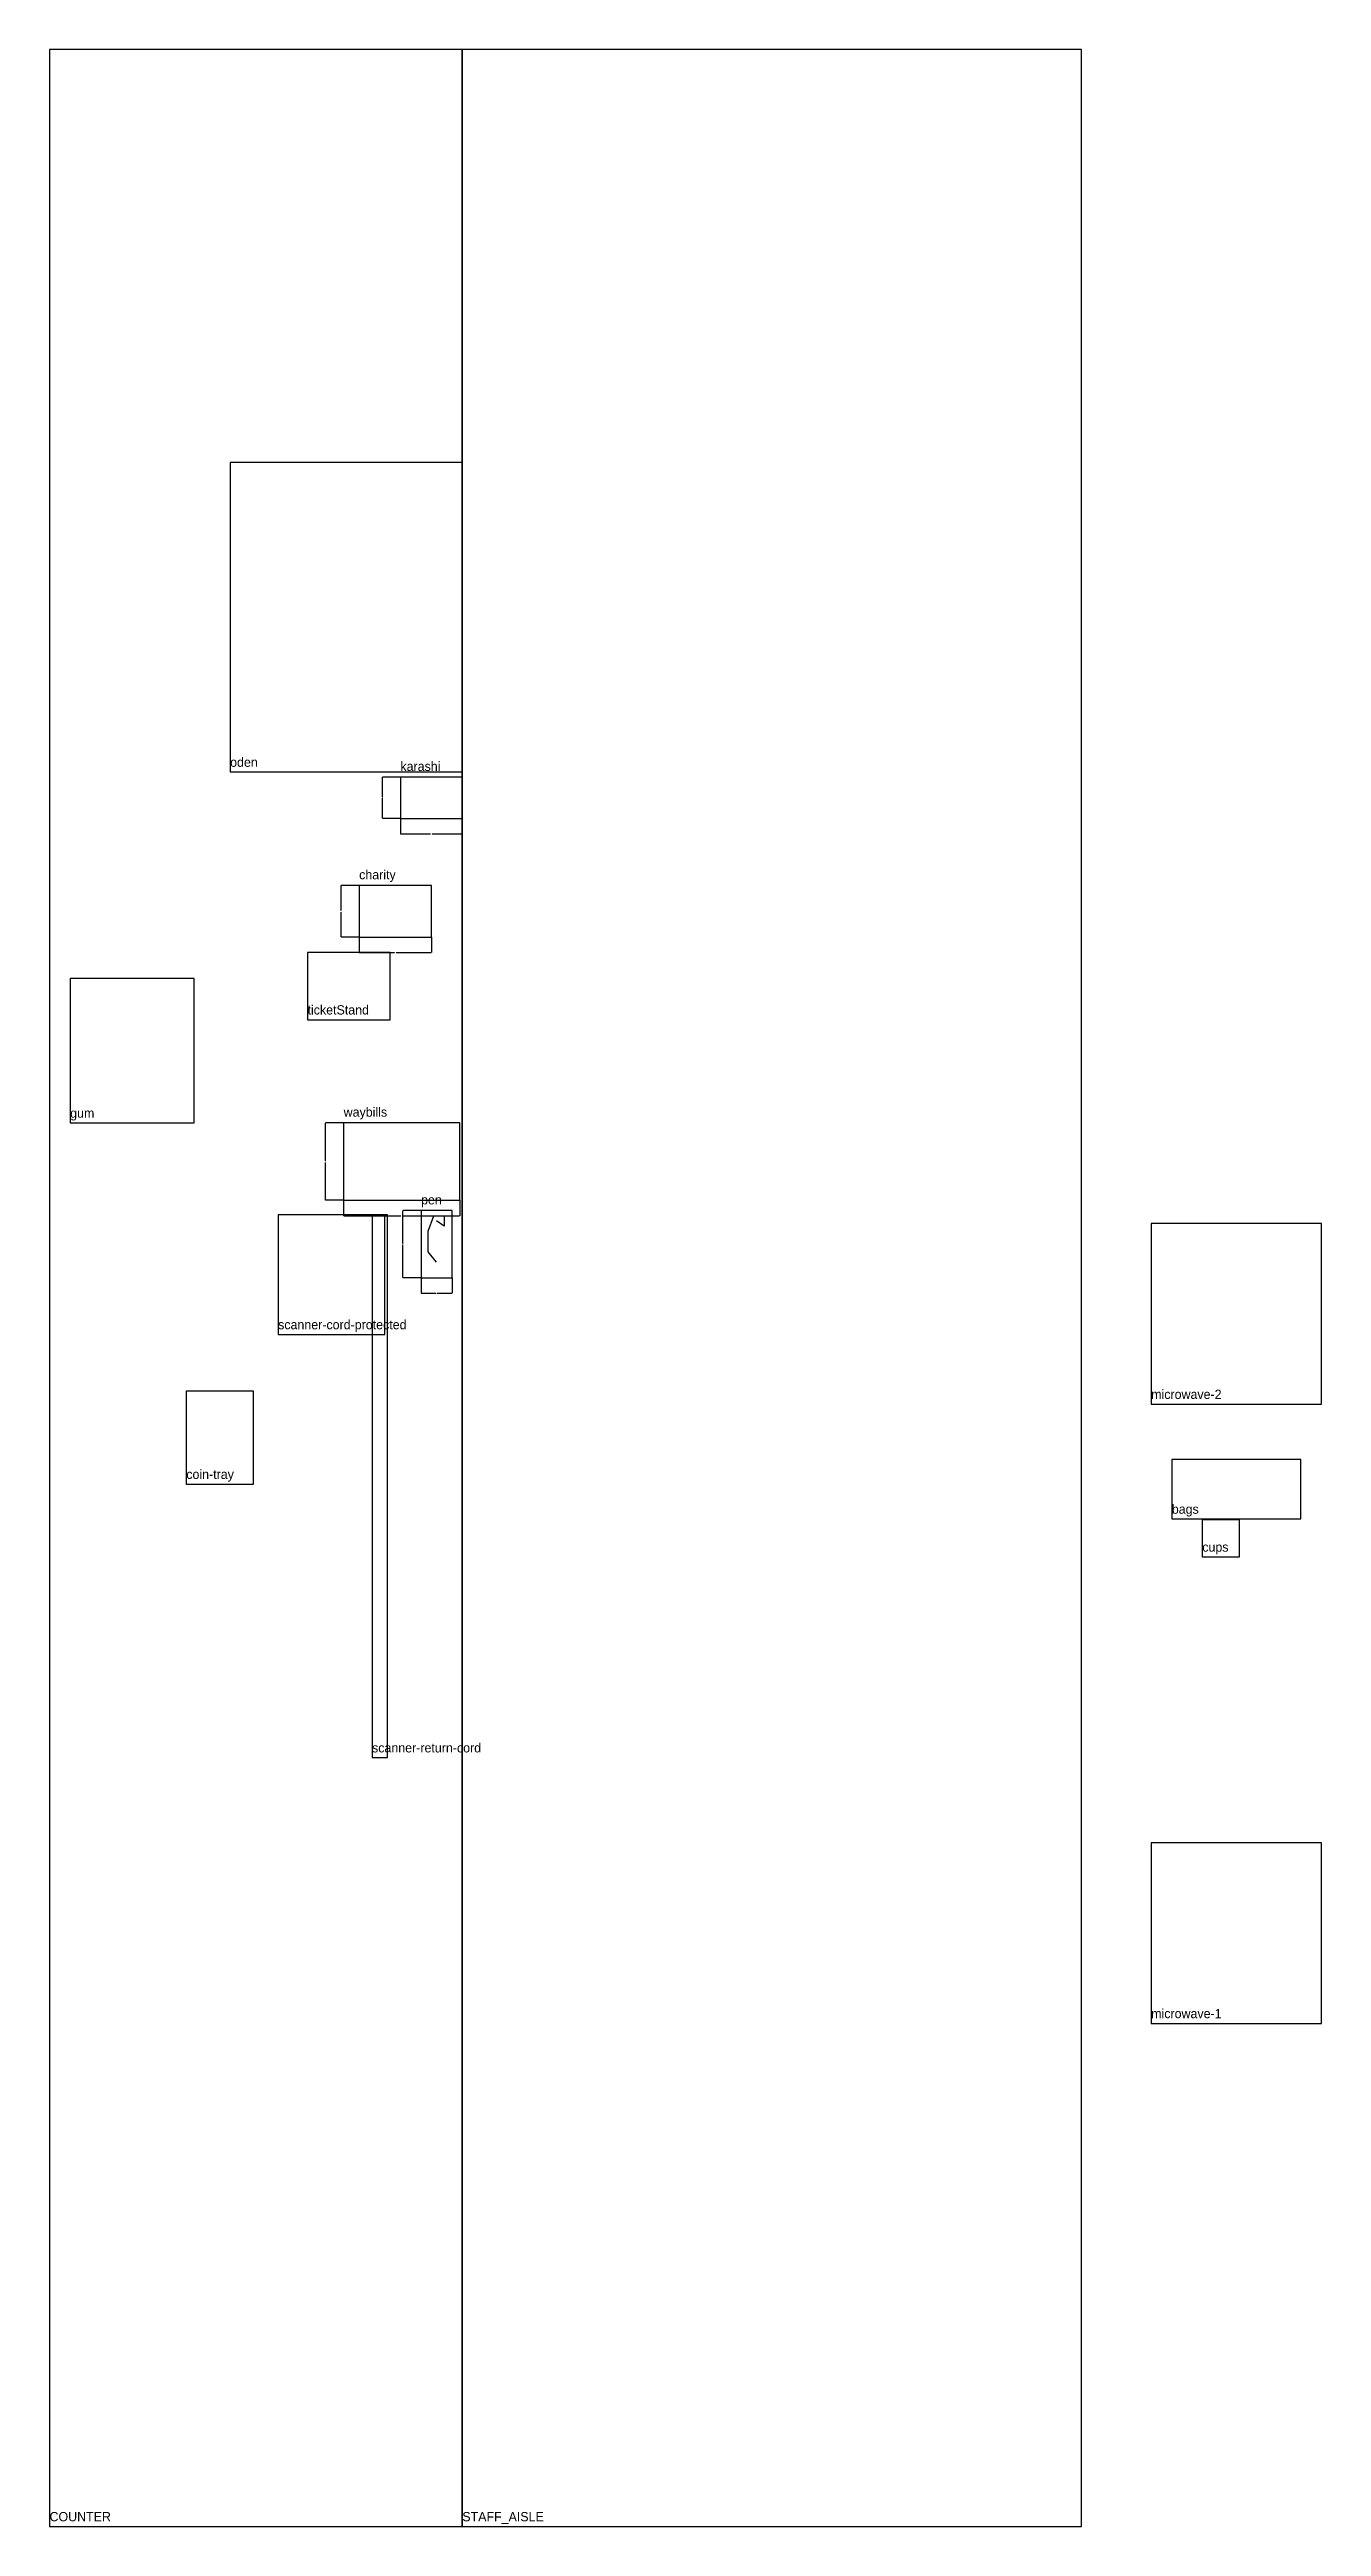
# Model space of a CAD drawing. Header units: metres. Extents: x 11300 to 27141, y 780 to 6200.
# Drawn here: x 11300 to 13765, y 1400 to 6200 of the extents above.
import ezdxf

# ---------------------------------------------------------------- set-up
doc = ezdxf.new("R2010")
doc.units = ezdxf.units.M
doc.dimstyles.get("Standard").update_dxf_attribs({"dimtxt": 2.5, "dimasz": 2.5, "dimexe": 1.25, "dimexo": 0.625, "dimtad": 1, "dimcen": 2.5, "dimazin": 3, "dimtfac": 1, "dimtmove": 0, "dimatfit": 3})

# ---------------------------------------------------------------- blocks, each defined once
blk = doc.blocks.new('_CLOSEDFILLED')
at = {"color": 0, "linetype": 'BYBLOCK'}
blk.add_solid([(-1, 0), (0, 0), (-1, 0)], dxfattribs=at)
blk = doc.blocks.new('*D1')
for p, q in [((11870, 3970), (11870, 3940)), ((11870.25, 3940), (11981, 3940)), ((11984, 3940), (12094.75, 3940)), ((12095, 3970), (12095, 3940))]:
    blk.add_line(p, q)
at = {"layer": 'Defpoints'}
for p in [(11870, 3970), (11870, 3940), (12095, 3970)]:
    blk.add_point(p, dxfattribs=at)
at = {"xscale": 0.25, "yscale": 0.25, "rotation": 180}
blk.add_blockref('_CLOSEDFILLED', (11870, 3940), dxfattribs=at)
at = {"xscale": 0.25, "yscale": 0.25}
blk.add_blockref('_CLOSEDFILLED', (12095, 3940), dxfattribs=at)
at = {"insert": (11982.5, 3940), "char_height": 1, "attachment_point": 5}
blk.add_mtext('225', dxfattribs=at)
blk = doc.blocks.new('*D2')
for p, q in [((12020, 3820), (12020, 3790)), ((12080, 3820), (12080, 3790)), ((12020.25, 3790), (12049, 3790)), ((12051, 3790), (12079.75, 3790))]:
    blk.add_line(p, q)
at = {"layer": 'Defpoints'}
for p in [(12020, 3820), (12080, 3820), (12020, 3790)]:
    blk.add_point(p, dxfattribs=at)
at = {"xscale": 0.25, "yscale": 0.25, "rotation": 180}
blk.add_blockref('_CLOSEDFILLED', (12020, 3790), dxfattribs=at)
at = {"xscale": 0.25, "yscale": 0.25}
blk.add_blockref('_CLOSEDFILLED', (12080, 3790), dxfattribs=at)
at = {"insert": (12050, 3790), "char_height": 1, "attachment_point": 5}
blk.add_mtext('60', dxfattribs=at)
blk = doc.blocks.new('*D3')
for p, q in [((11900, 4480), (11900, 4450)), ((12040, 4480), (12040, 4450)), ((11900.25, 4450), (11968.5, 4450)), ((11971.5, 4450), (12039.75, 4450))]:
    blk.add_line(p, q)
at = {"layer": 'Defpoints'}
for p in [(11900, 4480), (12040, 4480), (11900, 4450)]:
    blk.add_point(p, dxfattribs=at)
at = {"xscale": 0.25, "yscale": 0.25, "rotation": 180}
blk.add_blockref('_CLOSEDFILLED', (11900, 4450), dxfattribs=at)
at = {"xscale": 0.25, "yscale": 0.25}
blk.add_blockref('_CLOSEDFILLED', (12040, 4450), dxfattribs=at)
at = {"insert": (11970, 4450), "char_height": 1, "attachment_point": 5}
blk.add_mtext('140', dxfattribs=at)
blk = doc.blocks.new('*D4')
for p, q in [((11980, 4710), (11980, 4680)), ((12100, 4710), (12100, 4680)), ((11980.25, 4680), (12038.5, 4680)), ((12041.5, 4680), (12099.75, 4680))]:
    blk.add_line(p, q)
at = {"layer": 'Defpoints'}
for p in [(11980, 4710), (12100, 4710), (11980, 4680)]:
    blk.add_point(p, dxfattribs=at)
at = {"xscale": 0.25, "yscale": 0.25, "rotation": 180}
blk.add_blockref('_CLOSEDFILLED', (11980, 4680), dxfattribs=at)
at = {"xscale": 0.25, "yscale": 0.25}
blk.add_blockref('_CLOSEDFILLED', (12100, 4680), dxfattribs=at)
at = {"insert": (12040, 4680), "char_height": 1, "attachment_point": 5}
blk.add_mtext('120', dxfattribs=at)
blk = doc.blocks.new('*D5')
for p, q in [((11870, 4120), (11835, 4120)), ((11835, 4046.5), (11835, 4119.75)), ((11835, 3970.25), (11835, 4043.5)), ((11870, 3970), (11835, 3970))]:
    blk.add_line(p, q)
at = {"layer": 'Defpoints'}
for p in [(11870, 4120), (11835, 3970), (11870, 3970)]:
    blk.add_point(p, dxfattribs=at)
at = {"xscale": 0.25, "yscale": 0.25}
for p, rotation in [((11835, 4120), 90), ((11835, 3970), 270)]:
    blk.add_blockref('_CLOSEDFILLED', p, dxfattribs=dict(at, rotation=rotation))
at = {"insert": (11835, 4045), "char_height": 1, "attachment_point": 5, "rotation": 90}
blk.add_mtext('150', dxfattribs=at)
blk = doc.blocks.new('*D7')
for p, q in [((12020, 3950), (11985, 3950)), ((11985, 3886.5), (11985, 3949.75)), ((11985, 3820.25), (11985, 3883.5)), ((12020, 3820), (11985, 3820))]:
    blk.add_line(p, q)
at = {"layer": 'Defpoints'}
for p in [(12020, 3950), (11985, 3820), (12020, 3820)]:
    blk.add_point(p, dxfattribs=at)
at = {"xscale": 0.25, "yscale": 0.25}
for p, rotation in [((11985, 3950), 90), ((11985, 3820), 270)]:
    blk.add_blockref('_CLOSEDFILLED', p, dxfattribs=dict(at, rotation=rotation))
at = {"insert": (11985, 3885), "char_height": 1, "attachment_point": 5, "rotation": 90}
blk.add_mtext('130', dxfattribs=at)
blk = doc.blocks.new('*D9')
for p, q in [((11900, 4580), (11865, 4580)), ((11865, 4531.5), (11865, 4579.75)), ((11865, 4480.25), (11865, 4528.5)), ((11900, 4480), (11865, 4480))]:
    blk.add_line(p, q)
at = {"layer": 'Defpoints'}
for p in [(11900, 4580), (11865, 4480), (11900, 4480)]:
    blk.add_point(p, dxfattribs=at)
at = {"xscale": 0.25, "yscale": 0.25}
for p, rotation in [((11865, 4580), 90), ((11865, 4480), 270)]:
    blk.add_blockref('_CLOSEDFILLED', p, dxfattribs=dict(at, rotation=rotation))
at = {"insert": (11865, 4530), "char_height": 1, "attachment_point": 5, "rotation": 90}
blk.add_mtext('100', dxfattribs=at)
blk = doc.blocks.new('*D11')
for p, q in [((11980, 4790), (11945, 4790)), ((11945, 4751), (11945, 4789.75)), ((11945, 4710.25), (11945, 4749)), ((11980, 4710), (11945, 4710))]:
    blk.add_line(p, q)
at = {"layer": 'Defpoints'}
for p in [(11980, 4790), (11945, 4710), (11980, 4710)]:
    blk.add_point(p, dxfattribs=at)
at = {"xscale": 0.25, "yscale": 0.25}
for p, rotation in [((11945, 4790), 90), ((11945, 4710), 270)]:
    blk.add_blockref('_CLOSEDFILLED', p, dxfattribs=dict(at, rotation=rotation))
at = {"insert": (11945, 4750), "char_height": 1, "attachment_point": 5, "rotation": 90}
blk.add_mtext('80', dxfattribs=at)

msp = doc.modelspace()

# ---------------------------------------------------------------- linework, layer by layer
at = {"layer": 'bags'}
msp.add_lwpolyline([(13475, 3352.5), (13725, 3352.5), (13725, 3467.5), (13475, 3467.5)], close=True, dxfattribs=at)
at = {"layer": 'charity'}
msp.add_lwpolyline([(11900, 4480), (12040, 4480), (12040, 4580), (11900, 4580)], close=True, dxfattribs=at)
at = {"layer": 'coin-tray'}
msp.add_lwpolyline([(11565, 3420), (11695, 3420), (11695, 3600), (11565, 3600)], close=True, dxfattribs=at)
at = {"layer": 'COUNTER'}
msp.add_lwpolyline([(11300, 1400), (12100, 1400), (12100, 6200), (11300, 6200)], close=True, dxfattribs=at)
at = {"layer": 'cups'}
msp.add_lwpolyline([(13534, 3279), (13606, 3279), (13606, 3351), (13534, 3351)], close=True, dxfattribs=at)
at = {"layer": 'gum'}
msp.add_lwpolyline([(11340, 4120), (11580, 4120), (11580, 4400), (11340, 4400)], close=True, dxfattribs=at)
at = {"layer": 'karashi'}
msp.add_lwpolyline([(11980, 4710), (12100, 4710), (12100, 4790), (11980, 4790)], close=True, dxfattribs=at)
at = {"layer": 'microwave-1'}
msp.add_lwpolyline([(13435, 2375), (13765, 2375), (13765, 2725), (13435, 2725)], close=True, dxfattribs=at)
at = {"layer": 'microwave-2'}
msp.add_lwpolyline([(13435, 3575), (13765, 3575), (13765, 3925), (13435, 3925)], close=True, dxfattribs=at)
at = {"layer": 'oden'}
msp.add_lwpolyline([(11650, 4800), (12100, 4800), (12100, 5400), (11650, 5400)], close=True, dxfattribs=at)
at = {"layer": 'pen'}
msp.add_lwpolyline([(12020, 3820), (12080, 3820), (12080, 3950), (12020, 3950)], close=True, dxfattribs=at)
at = {"layer": 'PEN_TETHER'}
msp.add_polyline3d([(12050, 3850, 784), (12034, 3870, 784), (12034, 3910, 784), (12045, 3940, 784), (12065, 3940, 784), (12065, 3920, 784), (12050, 3930, 917)], dxfattribs=at)
at = {"layer": 'scanner-cord-protected'}
msp.add_lwpolyline([(11743, 3710), (11950, 3710), (11950, 3942), (11743, 3942)], close=True, dxfattribs=at)
at = {"layer": 'scanner-return-cord'}
msp.add_lwpolyline([(11925, 2890), (11955, 2890), (11955, 3942), (11925, 3942)], close=True, dxfattribs=at)
at = {"layer": 'STAFF_AISLE'}
msp.add_lwpolyline([(12100, 1400), (13300, 1400), (13300, 6200), (12100, 6200)], close=True, dxfattribs=at)
at = {"layer": 'ticketStand'}
msp.add_lwpolyline([(11800, 4320), (11960, 4320), (11960, 4450), (11800, 4450)], close=True, dxfattribs=at)
at = {"layer": 'waybills'}
msp.add_lwpolyline([(11870, 3970), (12095, 3970), (12095, 4120), (11870, 4120)], close=True, dxfattribs=at)

# ---------------------------------------------------------------- texts
for s, p in [('oden', (11650, 4810)), ('karashi', (11980, 4802)), ('charity', (11900, 4592)), ('ticketStand', (11800, 4330)), ('gum', (11340, 4130)), ('waybills', (11870, 4132)), ('pen', (12020, 3962)), ('scanner-cord-protected', (11743, 3720)), ('microwave-2', (13435, 3585)), ('coin-tray', (11565, 3430)), ('bags', (13475, 3362.5)), ('cups', (13534, 3289)), ('scanner-return-cord', (11925, 2900)), ('microwave-1', (13435, 2385)), ('COUNTER', (11300, 1410)), ('STAFF_AISLE', (12100, 1410))]:
    msp.add_text(s, height=18).set_placement(p)

# ---------------------------------------------------------------- dimensions: what is measured, and where the dimension line sits
for base, p1, p2, picture, middle in [((11945, 4710), (11980, 4710), (11980, 4790), '*D11', (11945, 4750)), ((11865, 4480), (11900, 4480), (11900, 4580), '*D9', (11865, 4530)), ((11835, 3970), (11870, 3970), (11870, 4120), '*D5', (11835, 4045)), ((11985, 3820), (12020, 3820), (12020, 3950), '*D7', (11985, 3885))]:
    dim = msp.add_linear_dim(base=base, p1=p1, p2=p2, angle=90, dimstyle='Standard')
    dim.commit()
    dim.dimension.update_dxf_attribs({"geometry": picture, "text_midpoint": middle})
for base, p1, p2, picture, middle in [((11980, 4680), (11980, 4710), (12100, 4710), '*D4', (12040, 4680)), ((11900, 4450), (11900, 4480), (12040, 4480), '*D3', (11970, 4450)), ((11870, 3940), (11870, 3970), (12095, 3970), '*D1', (11982.5, 3940)), ((12020, 3790), (12020, 3820), (12080, 3820), '*D2', (12050, 3790))]:
    dim = msp.add_linear_dim(base=base, p1=p1, p2=p2, dimstyle='Standard')
    dim.commit()
    dim.dimension.update_dxf_attribs({"geometry": picture, "text_midpoint": middle})

doc.saveas('drawing.dxf')
